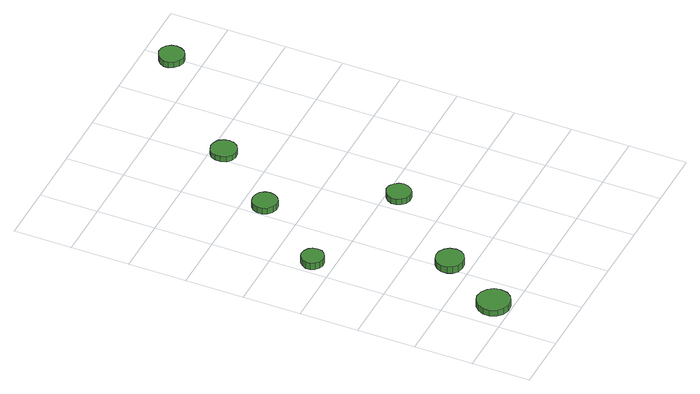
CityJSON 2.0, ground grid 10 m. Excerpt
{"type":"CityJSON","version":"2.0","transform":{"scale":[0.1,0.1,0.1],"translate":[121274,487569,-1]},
"CityObjects":{
"tree1":{"type":"SolitaryVegetationObject","attributes":{"function":"something"},"geometry":[{"type":"MultiSurface","lod":"1","boundaries":[[[0,1,2,3,4,5,6,7,8,9,10,11,12,13,14]],[[15,16,17,18,19,20,21,22,23,24,25,26,27,28,29]],[[0,29,28,1]],[[1,28,27,2]],[[2,27,26,3]],[[3,26,25,4]],[[4,25,24,5]],[[5,24,23,6]],[[6,23,22,7]],[[7,22,21,8]],[[8,21,20,9]],[[9,20,19,10]],[[10,19,18,11]],[[11,18,17,12]],[[12,17,16,13]],[[13,16,15,14]],[[14,15,29,0]]]}]},
"tree2":{"type":"SolitaryVegetationObject","attributes":{"function":"something"},"geometry":[{"type":"MultiSurface","lod":"1","boundaries":[[[30,31,32,33,34,35,36,37,38,39,40,41,42,43,44]],[[45,46,47,48,49,50,51,52,53,54,55,56,57,58,59]],[[30,59,58,31]],[[31,58,57,32]],[[32,57,56,33]],[[33,56,55,34]],[[34,55,54,35]],[[35,54,53,36]],[[36,53,52,37]],[[37,52,51,38]],[[38,51,50,39]],[[39,50,49,40]],[[40,49,48,41]],[[41,48,47,42]],[[42,47,46,43]],[[43,46,45,44]],[[44,45,59,30]]]}]},
"tree3":{"type":"SolitaryVegetationObject","attributes":{"function":"something"},"geometry":[{"type":"MultiSurface","lod":"1","boundaries":[[[60,61,62,63,64,65,66,67,68,69,70,71,72,73,74]],[[75,76,77,78,79,80,81,82,83,84,85,86,87,88,89]],[[60,89,88,61]],[[61,88,87,62]],[[62,87,86,63]],[[63,86,85,64]],[[64,85,84,65]],[[65,84,83,66]],[[66,83,82,67]],[[67,82,81,68]],[[68,81,80,69]],[[69,80,79,70]],[[70,79,78,71]],[[71,78,77,72]],[[72,77,76,73]],[[73,76,75,74]],[[74,75,89,60]]]}]},
"tree4":{"type":"SolitaryVegetationObject","attributes":{"function":"something"},"geometry":[{"type":"MultiSurface","lod":"1","boundaries":[[[90,91,92,93,94,95,96,97,98,99,100,101,102,103,104]],[[105,106,107,108,109,110,111,112,113,114,115,116,117,118,119]],[[90,119,118,91]],[[91,118,117,92]],[[92,117,116,93]],[[93,116,115,94]],[[94,115,114,95]],[[95,114,113,96]],[[96,113,112,97]],[[97,112,111,98]],[[98,111,110,99]],[[99,110,109,100]],[[100,109,108,101]],[[101,108,107,102]],[[102,107,106,103]],[[103,106,105,104]],[[104,105,119,90]]]}]},
"tree5":{"type":"SolitaryVegetationObject","attributes":{"function":"something"},"geometry":[{"type":"MultiSurface","lod":"1","boundaries":[[[120,121,122,123,124,125,126,127,128,129,130,131,132,133,134]],[[135,136,137,138,139,140,141,142,143,144,145,146,147,148,149]],[[120,149,148,121]],[[121,148,147,122]],[[122,147,146,123]],[[123,146,145,124]],[[124,145,144,125]],[[125,144,143,126]],[[126,143,142,127]],[[127,142,141,128]],[[128,141,140,129]],[[129,140,139,130]],[[130,139,138,131]],[[131,138,137,132]],[[132,137,136,133]],[[133,136,135,134]],[[134,135,149,120]]]}]},
"tree6":{"type":"SolitaryVegetationObject","attributes":{"function":"something"},"geometry":[{"type":"MultiSurface","lod":"1","boundaries":[[[150,151,152,153,154,155,156,157,158,159,160,161,162,163,164]],[[165,166,167,168,169,170,171,172,173,174,175,176,177,178,179]],[[150,179,178,151]],[[151,178,177,152]],[[152,177,176,153]],[[153,176,175,154]],[[154,175,174,155]],[[155,174,173,156]],[[156,173,172,157]],[[157,172,171,158]],[[158,171,170,159]],[[159,170,169,160]],[[160,169,168,161]],[[161,168,167,162]],[[162,167,166,163]],[[163,166,165,164]],[[164,165,179,150]]]}]},
"tree7":{"type":"SolitaryVegetationObject","attributes":{"function":"something"},"geometry":[{"type":"MultiSurface","lod":"1","boundaries":[[[180,181,182,183,184,185,186,187,188,189,190,191,192,193,194]],[[195,196,197,198,199,200,201,202,203,204,205,206,207,208,209]],[[180,209,208,181]],[[181,208,207,182]],[[182,207,206,183]],[[183,206,205,184]],[[184,205,204,185]],[[185,204,203,186]],[[186,203,202,187]],[[187,202,201,188]],[[188,201,200,189]],[[189,200,199,190]],[[190,199,198,191]],[[191,198,197,192]],[[192,197,196,193]],[[193,196,195,194]],[[194,195,209,180]]]}]}
},
"vertices":[
[74,30,19],[72,41,19],[65,50,19],[55,56,19],[43,58,19],[32,54,19],[24,46,19],[19,36,19],[19,24,19],[24,13,19],[32,6,19],[43,2,19],[55,3,19],[65,9,19],[72,18,19],[72,18,7],[65,9,7],[55,3,7],[43,2,7],[32,6,7],[24,13,7],[19,24,7],[19,36,7],[24,46,7],[32,54,7],[43,58,7],[55,56,7],[65,50,7],[72,41,7],[74,30,7],
[46,337,19],[45,345,19],[40,351,19],[33,355,19],[25,356,19],[18,354,19],[12,348,19],[8,341,19],[8,333,19],[12,326,19],[18,320,19],[25,318,19],[33,319,19],[40,323,19],[45,329,19],[45,329,6],[40,323,6],[33,319,6],[25,318,6],[18,320,6],[12,326,6],[8,333,6],[8,341,6],[12,348,6],[18,354,6],[25,356,6],[33,355,6],[40,351,6],[45,345,6],[46,337,6],
[137,136,19],[135,146,19],[129,154,19],[120,159,19],[111,160,19],[101,157,19],[94,150,19],[90,141,19],[90,131,19],[94,122,19],[101,116,19],[111,113,19],[120,114,19],[129,119,19],[135,126,19],[135,126,6],[129,119,6],[120,114,6],[111,113,6],[101,116,6],[94,122,6],[90,131,6],[90,141,6],[94,150,6],[101,157,6],[111,160,6],[120,159,6],[129,154,6],[135,146,6],[137,136,6],
[145,464,18],[143,473,18],[138,480,18],[131,484,18],[122,485,18],[114,483,18],[107,477,18],[103,469,18],[103,460,18],[107,452,18],[114,446,18],[122,443,18],[131,444,18],[138,449,18],[143,456,18],[143,456,6],[138,449,6],[131,444,6],[122,443,6],[114,446,6],[107,452,6],[103,460,6],[103,469,6],[107,477,6],[114,483,6],[122,485,6],[131,484,6],[138,480,6],[143,473,6],[145,464,6],
[253,280,18],[251,288,18],[246,295,18],[239,300,18],[230,301,18],[222,298,18],[216,292,18],[212,284,18],[212,276,18],[216,268,18],[222,262,18],[230,259,18],[239,260,18],[246,265,18],[251,272,18],[251,272,7],[246,265,7],[239,260,7],[230,259,7],[222,262,7],[216,268,7],[212,276,7],[212,284,7],[216,292,7],[222,298,7],[230,301,7],[239,300,7],[246,295,7],[251,288,7],[253,280,7],
[238,578,17],[236,587,17],[231,595,17],[223,599,17],[214,600,17],[205,597,17],[198,591,17],[195,583,17],[195,574,17],[198,565,17],[205,559,17],[214,556,17],[223,557,17],[231,562,17],[236,569,17],[236,569,7],[231,562,7],[223,557,7],[214,556,7],[205,559,7],[198,565,7],[195,574,7],[195,583,7],[198,591,7],[205,597,7],[214,600,7],[223,599,7],[231,595,7],[236,587,7],[238,578,7],
[418,752,18],[416,761,18],[411,768,18],[403,772,18],[394,773,18],[386,770,18],[379,764,18],[375,756,18],[375,747,18],[379,739,18],[386,733,18],[394,730,18],[403,731,18],[411,736,18],[416,743,18],[416,743,7],[411,736,7],[403,731,7],[394,730,7],[386,733,7],[379,739,7],[375,747,7],[375,756,7],[379,764,7],[386,770,7],[394,773,7],[403,772,7],[411,768,7],[416,761,7],[418,752,7]
]}
